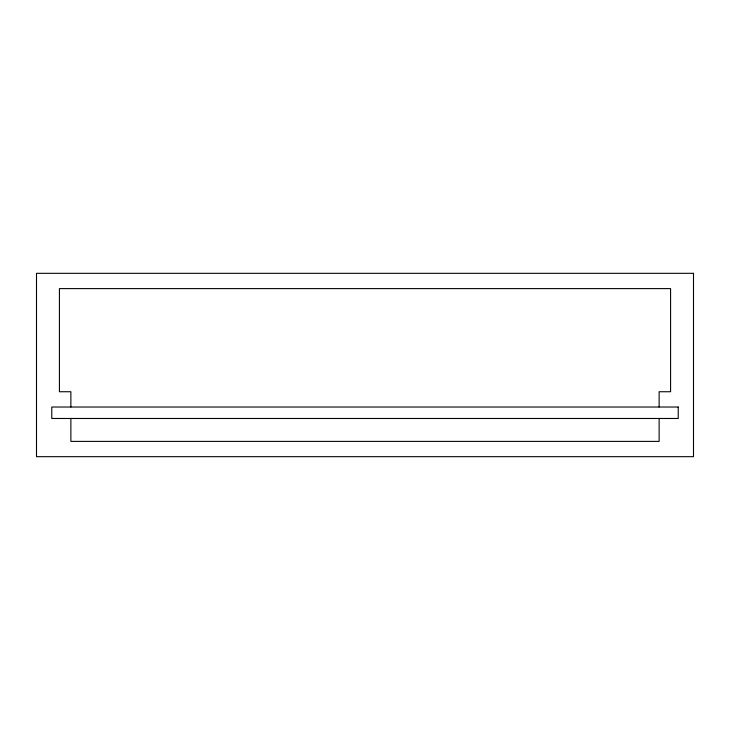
<?xml version="1.0" encoding="UTF-8"?>
<svg xmlns="http://www.w3.org/2000/svg" width="730" height="730" viewBox="0 0 730 730"><rect width="100%" height="100%" fill="white"/><g stroke="black" fill="none" stroke-linecap="round" stroke-linejoin="round"><path stroke-width="1.09" d="M659.126 407.021L659.126 391.736L670.578 391.736L670.578 288.605L59.422 288.605L59.422 391.736L70.874 391.736L70.874 407.021M659.126 418.473L659.126 441.394L70.874 441.394L70.874 418.473M693.5 273.321L36.5 273.321L36.5 456.679L693.5 456.679L693.5 273.321M678.225 407.021L51.775 407.021L51.775 418.473L678.225 418.473L678.225 407.021"/></g></svg>
